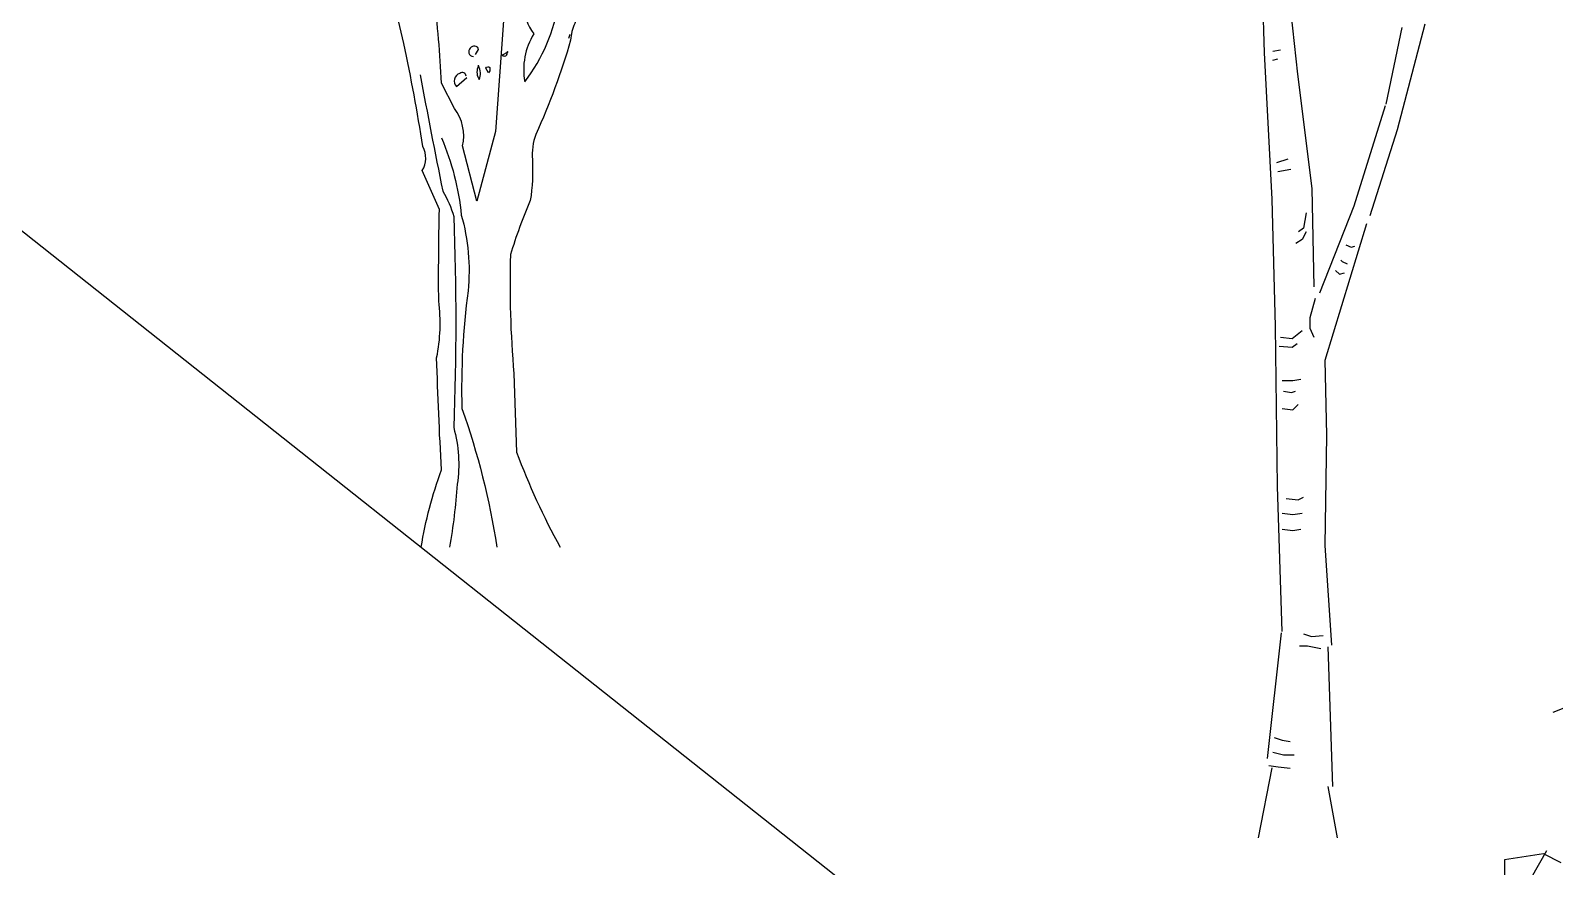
# Model space of a CAD drawing. Header units: metres. Extents: x 368 to 3789, y -155 to 1148.
# Drawn here: x 2175.17 to 2196.92, y 534.59 to 546.52 of the extents above; entities that cross this region are included whole.
import ezdxf

# ---------------------------------------------------------------- set-up
doc = ezdxf.new("R2010")
doc.units = ezdxf.units.M

# ---------------------------------------------------------------- blocks, each defined once
blk = doc.blocks.new('A$C700F2951')
at = {"color": 35}
for points in [[(1658.5, 1745.1), (1631.3, 1377.9), (1570.1, 1146.8), (1522.5, 1330.3, 0.219635), (1495.3, 1455), (1452.3, 1538.8, 0.021927), (1427.3, 1828.9, -0.158203)], [(2256.8, 2508.8), (2179.7, 2400, -0.103516), (2118.6, 2372.9, -0.263885), (2177.5, 2474.8, 0.184021), (2206.9, 2570, -0.641693), (2200.1, 2597.2, 0.359894), (2163.9, 2563.2, -0.041519), (1971.2, 2447.6, 0.142288), (1837.5, 2295.8, -0.330444), (1823.9, 2216.5, -0.018387), (1749.1, 1892.4, 0.308121), (1728.7, 1799.5, 0.186462), (1758.2, 1702, 0.184647), (1728.7, 1543.4, 0.124985), (1842.1, 1808.5, -0.090317), (1876.1, 1960.4, -0.081436), (2007.5, 2211.9, 0.012741), (2138.9, 2350.2), (2141.2, 2352.5)], [(2562.8, 2375.1, 0.087677), (2329.3, 2284.5, 0.246613), (2277.2, 2266.3, -0.059418), (2159.3, 2173.4, 0.132263), (2027.9, 1992.1, 0.073013), (1894.2, 1736, 0.098373), (1880.6, 1681.6, -0.036575), (1765, 1368.9, 0.099014), (1753.7, 1285, -0.049866), (1746.9, 1149, 0.029373), (1681.1, 970, 0.029037), (1692.5, 575.6), (1701.5, 315, 0.037946), (1846, 0)], [(1385.2, 0, -0.046399), (1452.3, 256.1, -0.006073), (1436.4, 627.8, 0.083801), (1443.2, 815.9, -0.007568), (1445.5, 1119.6), (1388.8, 1248.7, 0.257843), (1391.1, 1328.1, 0.011612), (1327.6, 1670.3), (1286.8, 1844.8)], [(1382, 1566, 0.005661), (1456.8, 1180.8, -0.062256), (1493, 1096.9, -0.019409), (1493, 396.6, -0.107346), (1504.4, 208.5, -0.026606), (1479, 0, -0.016046)], [(1452.3, 1357.5, -0.076859), (1518, 1101.4, -0.093506), (1540.6, 849.9, 0.040573), (1520.2, 460.1, -0.046818), (1635.7, 0)]]:
    blk.add_lwpolyline(points, format="xyb", dxfattribs=at)
at = {"color": 74}
blk.add_lwpolyline([(1878.3, 1699.7), (1873.8, 1686.2)], dxfattribs=at)
for points in [[(1565.6, 1634), (1574.6, 1649.9, 0.4142), (1563.3, 1661.2, 0.475433), (1542.9, 1638.6, 0.355026), (1558.8, 1627.2)], [(1669.8, 1640.8), (1654, 1631.8, 0.831802), (1669.8, 1640.8), (1672.1, 1643.1), (1669.8, 1640.8)], [(1533.8, 1561.5, 0.680847), (1513.4, 1570.6, 0.580322), (1502.1, 1527.5), (1536.1, 1557)], [(1574.6, 1595.5, 0.222214), (1574.6, 1554.7), (1576.9, 1550.2, 0.249405), (1574.6, 1595.5), (1574.6, 1597.8)], [(1608.6, 1572.8), (1599.6, 1588.7, -0.489075), (1613.2, 1591), (1613.2, 1579.6), (1608.6, 1572.8)]]:
    blk.add_lwpolyline(points, format="xyb", dxfattribs=at)
blk = doc.blocks.new('A$C63686344')
at = {"color": 37}
for p, q in [((1995.4, 3023.2), (1984.5, 3416.5)), ((2124.2, 2940.2), (2072.8, 3423.4)), ((2464.1, 2824.6), (2526, 3120.7)), ((2508.3, 2727.4), (2614.3, 3133.9)), ((2025.9, 2459.7), (1995.4, 3023.2)), ((2028, 3029.4), (2057.6, 3034.4)), ((2028, 2994.8), (2047.8, 2999.8)), ((2179.8, 2499.9), (2124.2, 2940.2)), ((2341.5, 2433.6), (2462.1, 2820.5)), ((2402.3, 2396), (2508.3, 2727.4)), ((2042.8, 2599.8), (2087.2, 2614.6)), ((2047.8, 2565.2), (2097.1, 2575.1)), ((2187, 2121.6), (2179.8, 2499.9)), ((2037.9, 1968.6), (2025.9, 2459.7)), ((2156.3, 2407.2), (2146.5, 2347.9)), ((2209.4, 2098.2), (2341.5, 2433.6)), ((2146.5, 2347.9), (2126.7, 2333.1)), ((2229.8, 1839.5), (2390.2, 2365.5)), ((2141.5, 2303.4), (2116.9, 2288.6)), ((2156.3, 2333.1), (2141.5, 2303.4)), ((2309.3, 2283.7), (2329.1, 2273.8)), ((2329.1, 2273.8), (2343.9, 2278.8)), ((2269.8, 2184.9), (2284.7, 2170.1)), ((2284.7, 2170.1), (2304.4, 2175)), ((2289.6, 2224.4), (2294.5, 2219.5)), ((2294.5, 2219.5), (2314.3, 2209.6)), ((2190.9, 2076.3), (2171.1, 2002.2)), ((2171.1, 2002.2), (2171.1, 1962.7)), ((2046.3, 1352.3), (2037.9, 1968.6)), ((2102, 1923.2), (2141.5, 1952.8)), ((2171.1, 1962.7), (2185.9, 1928.1)), ((2052.7, 1893.5), (2102, 1888.6)), ((2057.6, 1928.1), (2102, 1923.2)), ((2102, 1888.6), (2121.8, 1903.4)), ((2236.2, 1549.8), (2229.8, 1839.5)), ((2104.9, 1760.8), (2135.6, 1765.9)), ((2064, 1760.8), (2104.9, 1760.8)), ((2069.1, 1719.9), (2099.8, 1714.8)), ((2099.8, 1714.8), (2115.1, 1719.9)), ((2064, 1653.5), (2104.9, 1648.4)), ((2104.9, 1648.4), (2125.3, 1668.8)), ((2230.1, 1125.1), (2236.2, 1549.8)), ((2064.3, 794.3), (2046.3, 1352.3)), ((2079.4, 1305.9), (2125.3, 1300.7)), ((2125.3, 1300.7), (2145.8, 1311)), ((2064, 1249.6), (2104.9, 1244.5)), ((2104.9, 1244.5), (2140.7, 1249.6)), ((2064, 1188.3), (2104.9, 1183.2)), ((2104.9, 1183.2), (2135.6, 1188.3)), ((2255.8, 741.5), (2230.1, 1125.1)), ((2060.5, 789.1), (2006.7, 304.9)), ((2145.8, 784.5), (2176.4, 774.2)), ((2176.4, 774.2), (2222.4, 779.3)), ((2130.4, 738.4), (2161.1, 738.4)), ((2161.1, 738.4), (2212.2, 728.2)), ((2239.7, 735.3), (2257.6, 197.3)), ((2033.4, 385.7), (2064, 375.5)), ((2064, 375.5), (2094.7, 370.4)), ((2028.3, 329.5), (2069.1, 319.3)), ((2069.1, 319.3), (2110, 319.3)), ((2024.6, 269), (1970.9, 0)), ((2013, 278.4), (2048.7, 273.3)), ((2048.7, 273.3), (2094.7, 268.2)), ((2239.7, 197.3), (2275.6, 0))]:
    blk.add_line(p, q, dxfattribs=at)
blk = doc.blocks.new('A$C71F4654B')
at = {"color": 3}
for p, q in [((654.8, 3788.2), (769.9, 3833.8)), ((611.2, 3159.1), (438.5, 3133.3)), ((438.5, 3133.3), (438.5, 3014.3)), ((625.1, 3173), (557.6, 3054)), ((690.6, 3119.4), (611.2, 3159.1))]:
    blk.add_line(p, q, dxfattribs=at)

msp = doc.modelspace()

# ---------------------------------------------------------------- linework, layer by layer
at = {"elevation": 845.657}
msp.add_lwpolyline([(2137.851, 573.147), (2223.641, 505.152), (2283.667, 538.997)], dxfattribs=at)

# ---------------------------------------------------------------- block references
for name, p, xscale, yscale, zscale in [('A$C63686344', (2185.385, 535.004), 0.003705271218115832, 0.003705271218115832, 0.003705271218115832), ('A$C700F2951', (2174.785, 539.15, 845.657), 0.00430364964322203, 0.00430364964322203, 0.00430364964322203), ('A$C71F4654B', (2194.793, 524.604), 0.003218393350110997, 0.003218393350110997, 0.003218393350110997)]:
    msp.add_blockref(name, p, dxfattribs=dict(xscale=xscale, yscale=yscale, zscale=zscale))

doc.saveas('drawing.dxf')
